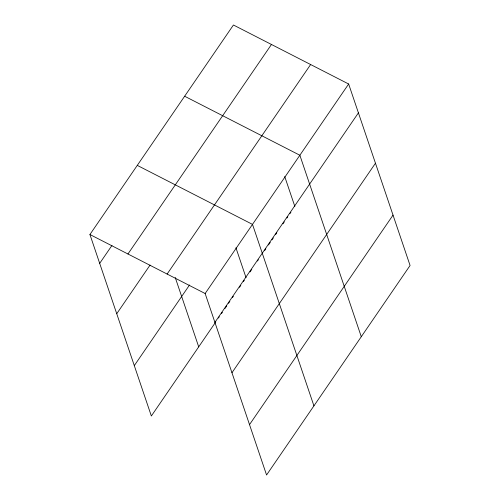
<?xml version="1.0" encoding="UTF-8"?>
<svg xmlns="http://www.w3.org/2000/svg" width="500" height="500" viewBox="0 0 500 500"><rect width="100%" height="100%" fill="white"/><g stroke="black" fill="none" stroke-linecap="round" stroke-linejoin="round"><path stroke-width="0.75" d="M89.925 234.519L233.431 25L348.65 84.006L410.075 265.481L266.569 475L205.144 293.525L89.925 234.519L151.35 415.994L215.806 321.881M99.688 263.369L111.962 245.444M127.944 253.994L271.456 44.475M116.737 313.731L150.062 265.081M167.119 274.056L310.631 64.538M134.3 365.625L189.55 284.962M205.144 293.525L348.65 84.006M214.906 322.375L358.419 112.856M218.438 318.044L219.312 316.762M221.506 313.562L222.381 312.281M225.012 308.438L226.769 305.881M228.525 303.319L229.838 301.4M232.469 297.556L233.344 296.275M239.488 287.312L240.8 285.394M243.431 281.55L244.306 280.269M250.019 271.931L251.775 269.369M257.494 261.025L258.369 259.738M264.525 250.756L265.844 248.831M268.481 244.981L270.238 242.413M272 239.844L273.319 237.919M275.512 234.713L276.831 232.787M282.987 223.8L284.306 221.875M286.944 218.025L287.825 216.744M290.019 213.531L290.9 212.25M231.956 372.744L375.462 163.219M249.519 424.631L393.031 215.113M184.638 96.237L299.862 155.244L361.287 336.719M137.281 165.381L252.5 224.387L313.925 405.856M284.725 176.544L294.856 206.475M235.931 247.781L246.062 277.712M175.225 277.481L198.706 346.85"/></g></svg>
